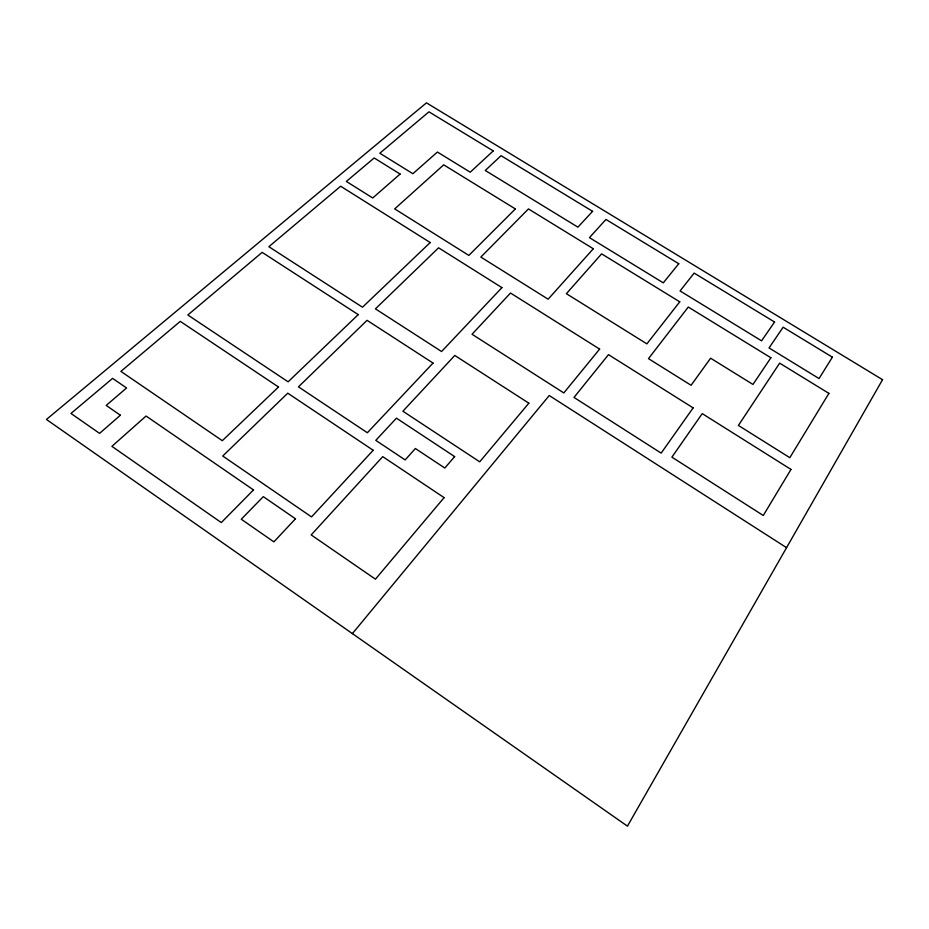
<?xml version="1.0" encoding="UTF-8"?>
<svg xmlns="http://www.w3.org/2000/svg" width="929" height="929" viewBox="0 0 929 929"><rect width="100%" height="100%" fill="white"/><g stroke="black" fill="none" stroke-linecap="round" stroke-linejoin="round"><path stroke-width="1.39" d="M352.393 633.613L549.248 395.533L786.561 547.68M882.55 379.682L627.447 826.148L46.45 419.455L426.469 102.852L882.55 379.682M790.985 469.424L763.278 515.49L671.911 457.149L702.231 413.614L790.985 469.424M828.9 393.373L789.824 457.695L738.404 425.436L779.652 363.146L828.9 393.373M832.384 357.166L819.053 378.567L769.049 347.934L783.124 327.205L832.384 357.166M770.896 357.77L752.966 384.443L710.615 358.199L691.083 385.291L648.488 358.64L688.273 307.046L770.896 357.77M774.565 322.003L761.583 340.838L680.074 290.94L694.149 273.091L774.565 322.003M693.127 407.889L661.158 453.131L573.994 397.426L608.483 354.646L693.127 407.889M679.749 301.82L646.886 343.869L566.376 293.68L601.609 253.849L679.749 301.82M678.762 263.731L663.294 282.857L589.439 237.627L605.952 219.453L678.762 263.731M599.635 349.095L563.822 392.932L472.037 334.266L510.497 293.03L599.635 349.095M528.845 403.186L479.712 461.818L402.896 411.222L454.792 355.459L528.845 403.186M444.097 497.63L375.444 579.173L311.18 534.918L382.736 456.638L444.097 497.63M454.641 456.603L444.805 468.042L415.368 448.51L405.16 459.925L375.781 440.358L396.439 418.166L454.641 456.603M593.306 248.751L548.133 299.196L480.85 257.078L528.45 208.932L593.306 248.751M592.597 211.336L577.919 227.164L485.275 170.471L501.056 155.677L592.597 211.336M373.203 450.275L311.529 516.907L222.728 456.023L287.758 393.188L373.203 450.275M295.48 518.788L273.881 541.862L241.273 519.241L263.29 496.643L295.48 518.788M433.03 363.065L367.361 432.74L298.453 386.847L367.071 320.331L433.03 363.065M501.915 287.63L441.577 351.534L375.432 308.858L438.581 247.811L501.915 287.63M253.501 489.92L221.288 522.574L111.898 446.35L146.062 416.029L253.501 489.92M515.363 208.932L468.855 255.405L394.686 208.897L443.69 164.839L515.363 208.932M358.246 314.617L288.106 381.819L187.821 315.001L262.152 252.363L358.246 314.617M278.514 387.01L222.31 440.683L120.886 371.391L180.261 321.364L278.514 387.01M430.208 242.539L362.496 307.22L268.864 246.708L340.653 186.218L430.208 242.539M493.218 150.904L470.237 172.202L437.396 152.042L412.882 173.711L379.822 153.227L428.954 111.828L493.218 150.904M400.097 174.06L372.726 197.982L346.343 181.434L374.19 157.976L400.097 174.06M120.387 415.228L99.577 433.378L70.964 413.451L112.595 378.382L126.576 387.962L106.196 405.427L120.387 415.228"/></g></svg>
